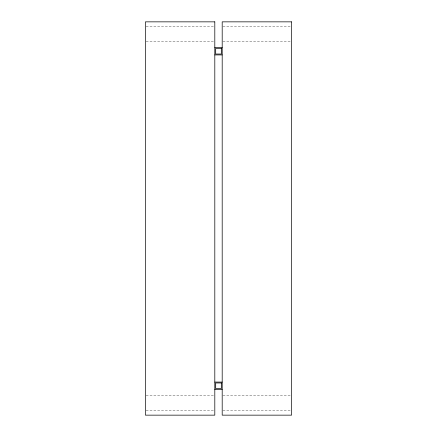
<?xml version="1.0" encoding="UTF-8"?>
<svg xmlns="http://www.w3.org/2000/svg" width="437" height="437" viewBox="0 0 437 437"><rect width="100%" height="100%" fill="white"/><g stroke="black" fill="none" stroke-linecap="round" stroke-linejoin="round"><path stroke-width="0.33" stroke-dasharray="2.19 1.64" d="M146.1 26.28L214.807 26.28M222.87 26.28L291.577 26.28M146.1 41.635L214.807 41.635M222.87 41.635L291.577 41.635M146.1 395.365L214.807 395.365M222.87 395.365L291.577 395.365M146.1 410.72L214.13 410.72M222.87 410.72L290.9 410.72"/><path stroke-width="0.66" d="M214.807 47.54L222.193 47.54M214.807 54.92L222.193 54.92M214.807 382.08L222.193 382.08M214.807 389.46L222.193 389.46M214.807 21.85L145.423 21.85L145.423 415.15L214.807 415.15L214.807 21.85M291.577 21.85L222.193 21.85L222.193 415.15L291.577 415.15L291.577 21.85M221.308 48.425L215.692 48.425L215.692 54.035L221.308 54.035L221.308 48.425M221.308 382.965L215.692 382.965L215.692 388.575L221.308 388.575L221.308 382.965"/></g></svg>
